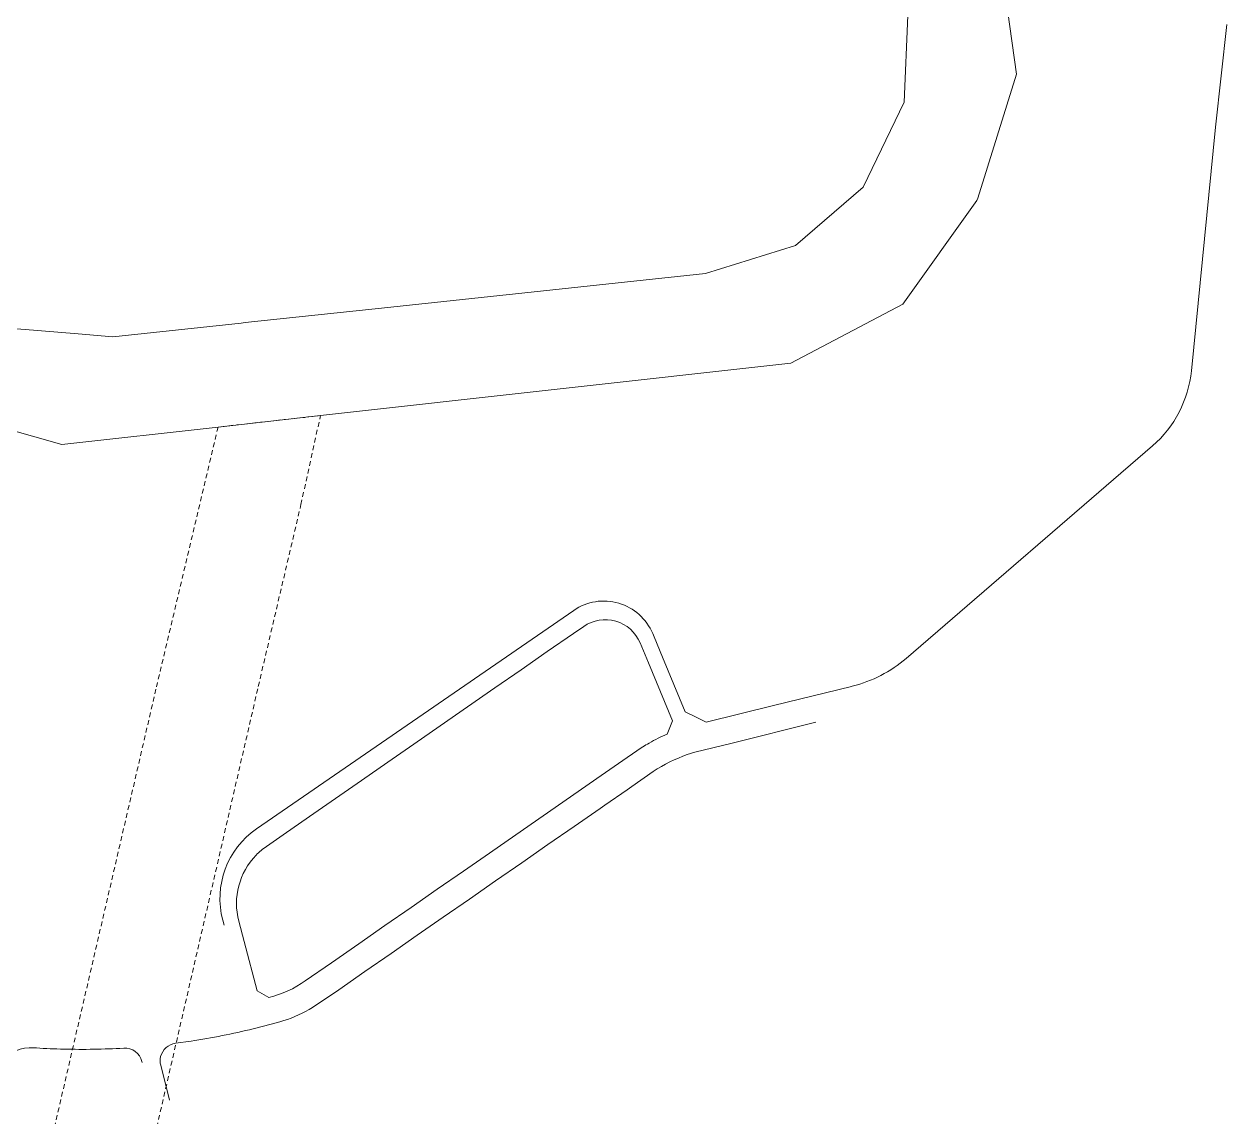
# Model space of a CAD drawing. Header units: metres. Extents: x 294745 to 296284, y 6233060 to 6235519.
# Drawn here: x 295528 to 296284, y 6234012 to 6234699 of the extents above; entities that cross this region are included whole.
import ezdxf

# ---------------------------------------------------------------- set-up
doc = ezdxf.new("R2010")
doc.units = ezdxf.units.M
doc.linetypes.add('Dash', pattern=[5, 3, -2])
doc.linetypes.add('DASHED', pattern=[19.05, 12.7, -6.35])
doc.layers.add('. Const Trench (GIS)', color=7, linetype='Continuous', lineweight=0, true_color=0x990099, plot=False, transparency=0.3)
doc.layers.add('Cadastre Easements_SP_EXT', color=66, linetype='DASHED', lineweight=15)
doc.layers.add('Cadastre Land Parcels_SP_EXT', color=118, linetype='Continuous', lineweight=15)

msp = doc.modelspace()

# ---------------------------------------------------------------- linework, layer by layer
at = {"layer": '. Const Trench (GIS)', "linetype": 'Continuous', "lineweight": 0, "flags": 128}
for points in [[(296284.2346, 6234698.5348), (296277.0449, 6234634.0219), (296261.9109, 6234480.7919, -0.19222582), (296237.4047, 6234433.583), (296082.6146, 6234299.9539, -0.11818161), (296048.7746, 6234282.47), (296048.1894, 6234282.3258), (295999.2747, 6234270.2717), (295956.8365, 6234259.8136), (295950.2746, 6234263.1227), (295943.7866, 6234266.3946), (295929.4567, 6234300.7634), (295924.1894, 6234313.3965), (295923.3044, 6234315.519, 0.47664396), (295873.6734, 6234330.1238), (295674.3558, 6234192.77, 0.31624493), (295653.061, 6234135.2947), (295653.8746, 6234132.2083)], [(295619.5785, 6234022.1793), (295614.0604, 6234044.1262, -0.1219918), (295614.0429, 6234049.4877, -0.30951187), (295623.4222, 6234057.8974), (295633.1536, 6234059.2821, 0.01134015), (295652.7443, 6234062.6893, 0.01087061), (295672.207, 6234066.9632, 0.01244563), (295691.4291, 6234072.1016, 0.05982663), (295709.5159, 6234080.3118), (295725.996, 6234091.5605), (295742.4211, 6234102.9601), (295758.8484, 6234114.3613), (295775.2823, 6234125.767), (295791.7128, 6234137.1704), (295808.1434, 6234148.5738), (295824.5739, 6234159.9772), (295841.0035, 6234171.3799), (295857.4194, 6234182.8065), (295873.8665, 6234194.1881), (295890.293, 6234205.5883), (295893.2998, 6234207.6751), (295907.2235, 6234217.339), (295910.2272, 6234219.4237), (295923.6679, 6234228.7429, -0.06537217), (295945.0268, 6234239.4144), (295949.6943, 6234240.8904), (295972.4033, 6234246.4899), (296025.8277, 6234259.7186)], [(295498.1775, 6234022.9247, -0.09783321), (295503.5588, 6234033.6372), (295513.579, 6234046.5331, -0.22943889), (295534.2815, 6234055.0288), (295535.9594, 6234054.9252, 0.00898613), (295553.175, 6234054.1869, 0.0205513), (295590.8269, 6234054.8285, -0.36018958), (295602.2889, 6234046.4131), (295602.4531, 6234045.7592)]]:
    msp.add_lwpolyline(points, format="xyb", dxfattribs=at)
msp.add_lwpolyline([(295666.5078, 6234121.9471), (295663.1575, 6234134.6555, -0.26252911), (295674.0161, 6234176.1908, -0.04882016), (295680.5053, 6234181.7016), (295691.069, 6234189.0298), (295707.5021, 6234200.4295), (295723.9351, 6234211.8293), (295740.3682, 6234223.229), (295756.8013, 6234234.6288), (295773.2343, 6234246.0285), (295789.6674, 6234257.4283), (295806.9221, 6234269.398), (295824.1804, 6234281.3633), (295840.6131, 6234292.7628), (295857.0426, 6234304.167), (295873.476, 6234315.567), (295879.9452, 6234320.0548, -0.47759659), (295915.3287, 6234309.7021), (295920.596, 6234297.069), (295935.7654, 6234260.6869), (295932.407, 6234252.3221, 0.03328561), (295921.1096, 6234246.642, 0.02638844), (295913.2377, 6234241.7194), (295904.5479, 6234235.6883), (295888.1145, 6234224.2883), (295871.6871, 6234212.8817), (295854.433, 6234200.9068), (295837.1826, 6234188.9344), (295820.7493, 6234177.5344), (295804.3219, 6234166.1278), (295787.891, 6234154.7242), (295771.4577, 6234143.3242), (295755.0246, 6234131.9245), (295738.6, 6234120.5144), (295721.3474, 6234108.5404), (295704.9251, 6234097.1391, -0.09392141), (295682.036, 6234086.6807), (295674.6816, 6234090.942)], format="xyb", close=True, dxfattribs=at)
at = {"layer": 'Cadastre Easements_SP_EXT', "linetype": 'Dash'}
msp.add_lwpolyline([(295592.4999, 6233922.1378), (295675.396, 6234282.294), (295702.2127, 6234396.692), (295714.5001, 6234452.6222), (295650.1212, 6234445.4262), (295611.0883, 6234280.5957), (295530.8938, 6233934.3178), (295530.8905, 6233934.3087), (295427.1085, 6233491.877), (295444.3645, 6233489.2485), (295477.6807, 6233443.4225), (295592.4999, 6233922.1378)], close=True, dxfattribs=at)
at = {"layer": 'Cadastre Land Parcels_SP_EXT', "linetype": 'Continuous'}
for points in [[(295518.0345, 6234444.0563), (295552.0325, 6234434.464), (295650.1211, 6234445.4261), (295714.5, 6234452.6221), (296010.0668, 6234485.6577), (296080.5676, 6234522.7562), (296080.5676, 6234522.7562), (296127.1337, 6234587.8587), (296127.6071, 6234589.3718), (296151.971, 6234667.2769), (296139.3688, 6234757.3652)], [(296083.7172, 6234704.2941), (296081.3117, 6234649.6797), (296055.5701, 6234596.2369), (296013.1138, 6234559.6578), (295956.4001, 6234541.9218), (295758.8145, 6234520.8659), (295728.9914, 6234517.6872), (295667.075, 6234511.0896), (295664.6751, 6234510.8338), (295583.8932, 6234502.2235), (295562.2488, 6234504.0004), (295536.7299, 6234506.0954), (295523.5777, 6234507.1726)]]:
    msp.add_lwpolyline(points, dxfattribs=at)

doc.saveas('drawing.dxf')
